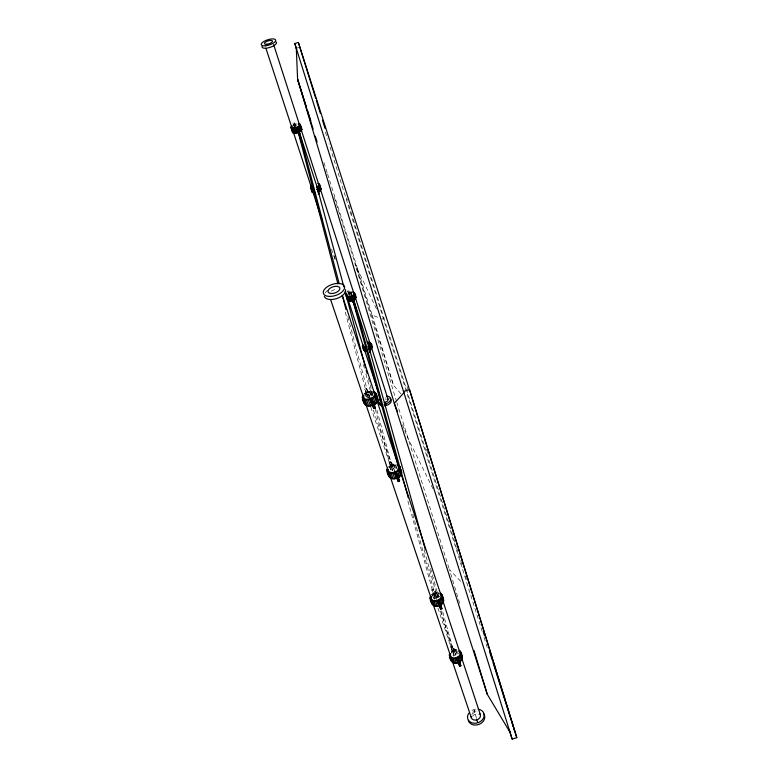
<?xml version="1.0" encoding="UTF-8"?>
<svg xmlns="http://www.w3.org/2000/svg" width="778" height="778" viewBox="0 0 778 778"><rect width="100%" height="100%" fill="white"/><g stroke="black" fill="none" stroke-linecap="round" stroke-linejoin="round"><path stroke-width="0.58" stroke-dasharray="3.89 2.92" d="M294.969 124.752C295.893 128.564 294.716 122.35 296.204 125.521M295.718 124.519L296.048 125.54M434.231 591.805C435.865 589.948 436.526 595.131 434.766 593.225C433.793 591.095 434.659 592.204 435.028 593.663M435.174 591.406L435.972 593.303M453.234 648.823L454.002 650.7L453.234 648.823L454.138 648.444L454.906 650.311L451.094 652.596M454.138 648.473L454.906 650.311M350.11 292.129C349.526 297.264 350.625 289.095 350.664 293.491M349.964 293.783L349.429 292.392M431.916 595.394L435.087 593.264L438.87 593.235M431.07 595.092L433.404 593.157L434.941 597.786L433.647 598.652M388.105 467.179L390.682 465.215L392.501 470.661L389.058 462.035L390.673 461.383L394.456 470.671L392.297 464.563L395.652 464.116M389 467.442L392.491 465.254L396.547 465.088M364.503 394.388L368.179 392.19L372.38 391.937M363.589 394.164L366.302 392.2L368.286 398.132L364.697 389.146L366.38 388.475L370.309 398.093M367.547 391.46C370.523 396.663 367.449 387.59 368.383 393.61M368.607 391.042L369.482 393.162M352.444 292.334L348.067 293.374L349.05 296.389M292.829 125.073L293.899 124.519L294.716 126.736M293.296 125.229L296.194 124.14M452.952 651.001L454.274 655.358L450.861 646.956L452.281 646.362L455.694 654.755L452.281 646.362M454.498 650.175C453.593 647.179 454.897 650.962 454.702 649.718M452.29 651.244L453.71 650.641M454.138 650.496L455.402 650.243L456.822 654.531L453.35 656L451.911 651.721M433.852 593.779L435.281 598.476L431.761 589.802L433.239 589.179L436.769 597.864L433.239 589.179M435.009 591.873L435.544 593.157M435.116 592.233L435.32 591.737M433.307 594.421L434.776 593.809M436.4 592.992L437.936 597.621L434.319 599.128L432.772 594.499M391.762 464.301C393.376 462.21 394.388 467.685 392.365 465.876C391.276 463.562 392.229 464.583 392.608 466.285M392.598 464.349L393.172 465.701M392.734 464.787L392.783 463.814M393.016 465.468L393.512 465.565M390.877 467.471L392.482 466.819L394.456 470.671M368.412 391.597L368.996 392.987M368.558 392.093L368.772 391.451M368.85 392.491L369.356 392.851M366.671 395.068L368.354 394.397L369.433 396.44M348.904 294.911L347.591 290.894L348.67 290.476L351.179 296.564M349.974 292.499L350.577 293.287L350.207 292.411M294.522 127.864L292.956 123.08L294.142 122.632L295.28 124.373M295.582 124.898L295.854 125.394L295.903 124.83M297.186 48.012L298.956 47.458M381.93 319.058L383.982 318.416L352.317 216.381M370.795 407.157L390.235 465.341L391.616 464.923L376.231 407.536M412.807 514.229L435.738 597.319L434.474 597.708L407.448 499.369M437.926 608.036L452.106 650.476L453.331 650.107L442.264 610.399M296.311 123.76L295.086 124.072L296.33 127.913M351.889 291.828L349.662 292.188L351.072 296.583M371.485 391.013L367.994 391.519L370.153 398.132M436.429 597.164L439.531 596.833L438.004 592.194L434.883 592.535L436.633 597.893M456.939 649.474L453.934 649.766L455.568 654.784M455.354 654.045L458.359 653.763L457.289 650.544M455.402 650.243L456.647 650.252L458.067 654.541M327.587 174.048L372.176 315.061L379.576 318.056M460.625 581.215L449.412 569.496L460.284 605.313M334.414 197.583L393.503 385.324L401.302 394.222M393.61 465.866L392.88 464.203M292.956 123.08L294.094 124.82M347.591 290.894L348.787 292.966M435.855 593.021L435.427 592.097M364.697 389.146L366.642 392.832M389.058 462.035L391.023 465.876M432.986 488.837L406.952 436.147L404.764 430.477M431.761 589.802L433.745 593.847M450.861 646.956L452.845 651.079M376.464 308.924L354.972 263.693L396.488 401.429M393.075 464.651L393.357 465.332M402.586 424.817L404.327 429.349M366.769 392.754L368.753 398.686M391.149 465.798L392.968 471.244M365.514 393.503L367.508 399.435M389.953 466.547L391.781 471.993M364.804 393.094L366.457 398.044M389.253 466.11L390.712 470.466M432.101 594.032L433.336 597.728M369.764 391.12L371.728 397.052M393.999 464.184L395.798 469.63M436.458 592.204L437.995 596.843M455.441 649.455L456.861 653.744M369.647 391.849L371.621 397.791M393.901 464.943L395.71 470.389M474.658 711.831L474.055 710.022L476.603 718.561M366.38 388.475L368.354 394.397M390.673 461.383L392.482 466.819M373.362 410.132L391.616 464.923M435.738 597.319L436.507 599.614M440.329 611.09L453.331 650.107M372.137 392.997L373.45 396.955M396.372 466.294L397.461 469.572M371.087 391.762L372.39 395.73M395.282 464.884L396.731 469.251M437.683 592.982L438.909 596.687M331.535 249.038L335.688 261.729M294.142 122.632L295.698 127.417M348.67 290.476L349.974 294.483M294.181 124.772L295.436 128.603M348.875 292.927L350.178 296.943M348.583 292.616L349.439 294.979M350.79 291.925L352.094 295.941M350.713 292.343L351.685 295.358M407.166 386.578L408.265 390.05M449.042 568.348L396.838 402.586M383.71 317.521L456.258 546.574M456.628 547.731L462.939 567.57M465.507 575.671L466.975 580.31M482.214 631.522L383.068 317.716L329.006 143.697M484.042 637.308L487.339 647.734M323.93 162.495L327.217 172.891M346.57 197.826L347.358 200.325M348.719 204.779L351.957 215.214M325.408 132.095L327.567 139.058M426.568 449.217L427.997 453.856M372.176 315.061L393.503 385.324M430.545 568.358L438.685 597.553M424.224 550.017L437.518 597.912M441.087 610.759L452.106 650.476M368.373 378.254L372.769 394.65M334.326 255.612L335.571 260.299M363.375 364.581L364.619 369.268M365.874 373.955L371.806 396.216M375.249 409.102L390.235 465.341M347.834 316.5L369.18 397.577L367.741 398.025L344.683 309.848M471.867 714.535A4.756 3.851 -19.2 0 1 477.167 712.259M331.282 291.196A6.205 3.238 -18.3 0 1 337.175 289.348M325.078 293.043A11.096 5.796 -18.3 0 1 328.413 289.795M472.509 712.259A8.5 6.885 -19.2 0 1 476.681 710.966M471.896 710.44A8.509 6.885 -19.2 0 1 476.087 709.147M472.479 716.344A4.746 3.851 -19.2 0 1 478.878 714.369M384.964 398.025A3.511 2.101 -18 0 1 385.83 397.976M385.499 399.668A3.511 2.101 -18 0 1 386.365 399.62M452.504 650.369L451.259 651.225L452.689 655.514L453.934 654.648L452.504 650.369"/><path stroke-width="1.17" d="M318.144 192.049L320.118 190.834L321.032 188.937L319.573 184.415L317.832 183.375M319.573 184.415L318.659 186.302L316.772 187.488M311.433 185.378L310.51 187.265L313.262 188.364L314.74 192.886L312.279 192.273L312.309 190.552M298.616 132.095L300.862 131.181L301.835 129.362L300.289 124.548L298.538 123.605M300.289 124.548L299.306 126.367L297.245 127.573M297.809 132.756L293.403 133.087L292.509 132.289L292.878 131.112M292.509 132.289L290.943 127.495L291.945 125.686M460.887 652.382L460.761 654.823L459.137 657.089L460.566 661.388C463.98 658.528 461.918 653.228 459.487 650.427L460.547 653.646M450.559 653.588C448.877 661.815 464.544 656.982 458.767 651.05M457.999 662.817C452.378 665.161 448.488 658.295 449.626 653.481M442.04 595.034L441.875 597.455L440.163 599.721L441.7 604.37C445.327 601.491 443.159 595.958 440.62 593.108M431.343 596.376C429.621 604.564 445.638 599.624 439.862 593.74M439.025 605.819C433.229 608.338 429.116 601.287 430.38 596.279M394.747 472.839L394.271 472.217L398.239 481.563L399.591 481.008L397.918 477.75L400.631 475.708L401.672 472.168L399.347 465.701L397.169 464.359M396.099 472.285L398.822 470.243L399.873 466.712M396.566 478.295C390.41 481.222 385.752 473.783 387.327 468.356M373.878 404.842C380.082 402.79 378.127 393.153 373.041 391.217M371.748 398.929L374.626 396.887L375.793 393.425M363.803 395.36C361.984 403.169 379.012 397.879 373.459 392.345M372.312 405.464C365.961 408.635 360.982 400.991 362.743 395.321M371.33 347.941L369.287 350.1L370.513 352.278L369.628 352.619M370.775 343.37C374.695 346.181 368.743 355.332 368.344 346.609L370.814 344.022L370.454 342.806L369.073 342.096M362.451 345.977L365.115 347.367L366.35 351.17C363.229 351.325 362.081 347.037 362.674 344.625M458.894 660.892L459.273 661.601M352.872 291.906C356.207 292.946 357.345 299.345 353.261 300.376M351.948 296.35L353.796 295.115L354.583 293.121M346.959 294.473L346.745 295.572C348.515 297.906 353.669 296.224 353.873 293.345L353.124 292.547M311.54 186L311.521 187.43L313.563 187.936M300.765 130.587L301.037 130.072M292.032 126.269L291.731 127.242L292.46 127.893L296.058 127.65L298.684 126.308L299.258 124.422M354.963 298.47L353.864 299.569M346.832 293.802L346.025 295.796L347.659 300.366L350.032 301.125L352.356 300.726M320.011 190.202L318.037 191.689L319.126 193.625L318.163 193.994M404.054 392.637L394.271 403.296L487.281 694.287L509.998 732.234M368.14 346.239L370.104 344.139L369.326 342.758M316.568 187.158L318.552 185.679L318.562 184.25M299.511 131.628L300.24 131.122M459.137 657.089L457.765 658.013M438.724 600.655L440.163 599.721M388.047 469.416C388.708 476.262 402.751 470.671 397.597 465.545M459.448 661.495L460.868 665.793L459.672 666.299L458.242 662L459.448 661.495L457.435 657.322M459.963 660.833C459.36 660.532 461.373 662.662 460.012 661.922M456.569 658.519L452.037 658.519L449.48 655.912M430.185 598.7L432.792 601.248L437.479 601.18M440.688 603.728L441.661 605.177L440.854 603.222L441.223 605.031M440.406 604.088L441.953 608.727L440.698 609.252L439.162 604.613L440.406 604.088L438.5 599.896M440.854 604.02L441.544 604.895M440.795 604.088L441.009 603.592M396.09 477.682L396.43 478.353L394.417 472.188L396.41 476.097L397.772 475.543L399.591 481.008M398.579 475.475L399.279 477.157L398.579 475.475L399.153 476.856L398.676 476.544M399.153 476.856L398.813 476.992M362.373 397.616L365.106 399.853L370.328 399.503M372.176 405.523L369.997 398.881L371.981 402.634L373.411 402.061L375.385 408.032L373.965 408.606L371.835 404.871L369.851 398.91L370.192 399.561M373.975 402.421C377.087 407.682 372.156 397.782 374.938 403.694L373.975 402.421L374.422 403.626M374.121 402.916L374.344 402.275M369.638 348.807L370.289 349.799L369.949 348.826M352.045 298.441L352.959 298.091L354.262 302.127L353.358 302.477L350.849 296.35L353.358 302.477M353.368 298.567L354.058 299.569L353.572 298.538M353.873 299.015L353.533 298.392M346.336 296.34L348.719 297.099L351.043 296.7M316.685 189.462L317.657 189.093L319.126 193.625M318.572 190.795L318.319 189.462L318.669 190.143M318.299 190.279L318.503 189.842M298.801 130.004C300.444 131.482 297.906 129.751 299.326 130.412M299.199 130.937L299.122 129.936M296.369 128.613L298.771 134.234L299.763 133.855L297.05 127.281L297.974 129.459M296.253 127.942L292.684 128.448L290.943 127.495M297.517 132.493L295.951 127.68L297.206 129.411L298.198 129.031M296.632 49.364L294.823 43.568L298.363 42.45L409.85 390.838L514.657 730.805M298.256 132.328L299.267 132.017L317.181 187.342L343.876 286.897M403.685 391.431L409.52 389.613L516.796 737.661L512.148 739.1L509.25 729.832M352.765 300.337L353.689 300.045L368.723 346.482L425.342 549.676M297.624 132.464L294.035 132.707M351.218 300.6L352.152 300.386M370.513 405.173L371.991 404.842M387.026 470.709L389.71 473.082L394.611 472.888M437.353 601.229L437.012 600.528L440.698 609.252M458.242 662L456.103 657.857L459.672 666.299M367.041 342.077L368.111 341.999M366.253 346.852L363.89 346.589L363.122 345.208M365.115 347.367L366.185 347.289M366.603 350.722L365.135 350.392M395.895 471.556L397.85 476.428M298.052 124.013L298.762 124.149M320.128 188.091L320.721 188.451M354.982 296.185L355.886 297.147M318.183 189.881L318.455 190.396M352.813 298.46L353.348 299.861L353.008 299.16M400.223 470.359L401.672 472.168M442.147 597.747L443.567 599.673M460.897 654.726L462.297 656.681M353.689 298.567L353.98 299.365M370.231 349.585L369.949 349.04M374.938 403.694L374.49 402.771M301.835 129.362L300.007 125.696M318.037 191.689L317.142 188.616M439.94 603.66L440.708 605.547M352.959 298.091L351.753 296L353.056 300.026M350.956 296.739L352.055 300.405M347.659 300.366L347.328 299.18M371.68 346.618L372.001 347.183M368.257 346.648L370.513 352.278M318.037 191.067L317.677 190.172M398.083 477.361L397.966 476.7M459.652 660.969L460.09 661.903M377.758 399.386L375.278 392.462M371.553 398.229L372.886 401.856M371.417 398.307L373.411 402.061M373.732 404.9L375.385 408.032M369.171 348.816L369.414 349.701M395.769 471.633L397.772 475.543M459.506 662.457L459.38 661.854M440.688 606.159L441.953 608.727M439.162 604.613L437.148 600.499L438.899 605.868L438.549 605.167M298.577 131.103L298.363 130.15M457.542 657.245L458.962 661.183M459.613 663.177L460.868 665.793M457.532 662.146L457.882 662.866L456.239 657.828M398.997 476.613L398.424 475.076L398.599 475.698M373.664 403.471L373.129 402.537M397.334 411.222L394.271 403.296L297.604 79.268L296.301 48.294M365.106 399.853L367.109 405.805M389.71 473.082L391.548 478.538M432.792 601.248L434.348 605.887M452.037 658.519L453.477 662.807M330.582 299.433L363.53 397.344M366.244 405.406L388.339 471.06M390.274 476.817L431.362 598.914M433.297 604.681L450.355 655.358M452.29 661.115L471.283 717.559M363.812 399.357L365.816 405.299M388.455 472.528L390.293 477.984M431.596 600.635L433.151 605.274M450.87 657.887L452.31 662.175M362.334 396.498L364.376 403.558M386.958 469.562L388.864 476.155M430.078 597.514L431.323 601.219M449.353 654.716L450.929 660.201M362.879 398.589L364.882 404.531M387.541 471.721L389.37 477.167M430.701 599.77L432.267 604.399M449.995 656.992L451.444 661.281M368.402 399.96L370.396 405.921M392.9 473.267L394.728 478.723M435.768 601.559L437.324 606.198M454.926 658.878L456.355 663.167M366.671 400.067L368.665 406.019M391.227 473.335L393.055 478.791M434.212 601.569L435.768 606.198M453.418 658.859L454.858 663.148M438.85 600.606L439.774 603.388M371.981 402.634L373.965 408.606M396.41 476.097L398.239 481.563M374.626 396.887L376.591 402.848M398.822 470.243L400.631 475.708M441.194 598.652L442.721 603.29M460.119 656.019L461.539 660.318M373.411 397.966L375.385 403.928M397.675 471.322L399.484 476.788M399.347 465.701L401.147 471.157M441.515 593.974L443.042 598.613M460.362 651.312L461.772 655.601M375.862 394.543L377.816 400.495M399.96 467.85L401.759 473.316M442.167 596.22L443.693 600.859M461.023 653.588L462.433 657.887M374.335 391.704L374.986 393.687M375.463 395.72L377.427 401.681M399.61 469.056L401.399 474.522M441.875 597.455L443.402 602.094M460.761 654.823L462.181 659.122M342.388 295.737L375.074 395.01M376.98 400.787L399.026 467.734M400.923 473.501L441.214 595.86M443.12 601.627L459.847 652.421M461.743 658.198L480.366 714.758M292.684 128.448L294.249 133.262M312.231 188.325L313.709 192.847M347.737 297.011L349.05 301.037M364.143 347.26L365.388 351.063M265.94 48.343L291.954 127.932M293.462 132.542L311.56 187.906M312.688 191.369L321.732 219.056M345.49 291.721L346.998 296.33M347.747 298.635L363.209 345.928M364.717 350.538L380.928 400.135M291.828 128.273L293.403 133.087M311.394 188.12L312.873 192.633M346.92 296.758L348.233 300.785M363.345 346.978L364.581 350.781M290.962 126.94L292.81 132.756M310.519 186.681L312.279 192.273M362.422 345.325L364.007 350.343M310.51 187.265L311.988 191.777M298.635 133.476L302.37 145.009M356.801 312.795L353.124 301.465L398.122 465.409M297.206 129.411L298.771 134.234M386.17 405.27L385.246 402.265M294.92 128.292L296.486 133.106M349.818 297.001L351.131 301.037M293.734 128.458L295.3 133.271M348.719 297.099L350.032 301.125M353.689 292.168L354.661 295.183M369.881 342.378L371.106 346.181M273.652 44.638L299.724 125.482M299.938 125.725L318.727 184.386M319.262 185.65L354.116 294.103M354.34 294.434L370.134 343.759M370.561 344.722L388.008 399.202M299.306 126.367L300.862 131.181M318.659 186.302L320.118 190.834M353.796 295.115L355.099 299.151M370.036 345.422L371.271 349.225M298.421 126.979L299.977 131.793M317.813 186.934L319.281 191.456M353.017 295.757L354.321 299.793M369.287 346.064L370.513 349.876M317.346 186.749L318.445 190.143M367.858 342.446L368.471 344.343M368.83 345.831L370.065 349.633M299.987 124.101L301.825 129.916M319.272 183.929L321.032 189.531M354.272 292.577L355.906 297.779M370.454 342.806L372.04 347.834M483.41 632.271L484.509 635.752M489.644 651.964L492.279 660.182M492.951 662.389L516.796 737.661M306.017 105.857L297.604 79.268L313.126 129.148M307.475 110.476L310.772 120.882M294.823 43.568L512.148 739.1M298.363 42.45L315.674 98.222M316.345 100.43L320.361 113.306M322.462 120.133L325.039 128.389M315.284 136.111L317.093 141.907M473.958 650.379L487.281 694.287M479.938 713.844A4.756 3.851 -19.2 0 1 476.895 719.864L477.614 722.354M353.689 300.045L408.285 497.842M345.14 291.585L365.553 367.712M366.175 370.056L367.119 373.566M299.267 132.017L339.169 283.6M342.262 295.348L345.977 309.45M298.567 133.505L337.924 283.989M431.634 602.143L431.751 603.329M363.666 349.118L363.696 349.779M355.167 297.371L355.186 297.896M348.048 299.063L348.058 299.588M476.895 719.864A4.756 3.851 -19.2 0 1 471.167 716.548M345.539 289.669A11.096 5.796 -18.3 0 1 336.446 298.635A11.096 5.796 -18.3 0 1 324.368 296.292M483.77 713.844A8.5 6.885 -19.2 0 1 479.394 724.24A8.5 6.885 -19.2 0 1 468.317 720.477M478.227 709.205A8.509 6.885 -19.2 0 1 483.595 717.929A8.509 6.885 -19.2 0 1 472.061 722.869A8.509 6.885 -19.2 0 1 468.755 713.261M387.269 398.326A3.511 2.101 -18 0 1 387.677 400.641A3.511 2.101 -18 0 1 384.351 402.469M276.034 41.886A7.595 2.713 -17.9 0 1 269.937 47.409A7.595 2.713 -17.9 0 1 262.069 46.291M389.856 398.472A6.282 3.764 -18 0 1 390.595 402.615A6.282 3.764 -18 0 1 384.643 405.883M381.677 405.776A6.282 3.764 -18 0 1 379.139 402.761M386.744 396.187A6.292 3.764 -18 0 1 390.605 399.911A6.292 3.764 -18 0 1 384.108 404.229M381.142 404.132A6.292 3.764 -18 0 1 379.693 399.017M298.937 129.566L299.54 131.112L298.956 129.566M329.989 296.428A11.116 5.786 -18.3 0 0 344.528 286.567A11.116 5.786 -18.3 0 0 327.285 286.781A11.116 5.786 -18.3 0 0 329.989 296.428M331.7 293.539A6.214 3.229 -18.3 0 0 339.85 288.035A6.214 3.229 -18.3 0 0 330.222 288.132A6.214 3.229 -18.3 0 0 331.7 293.539M265.463 45.785A7.605 2.713 -17.9 0 0 275.704 40.067A7.605 2.713 -17.9 0 0 264.199 41.263A7.605 2.713 -17.9 0 0 265.463 45.785M266.766 44.268A4.25 1.517 -17.9 0 0 272.504 41.078A4.25 1.517 -17.9 0 0 266.076 41.74A4.25 1.517 -17.9 0 0 266.766 44.268"/></g></svg>
